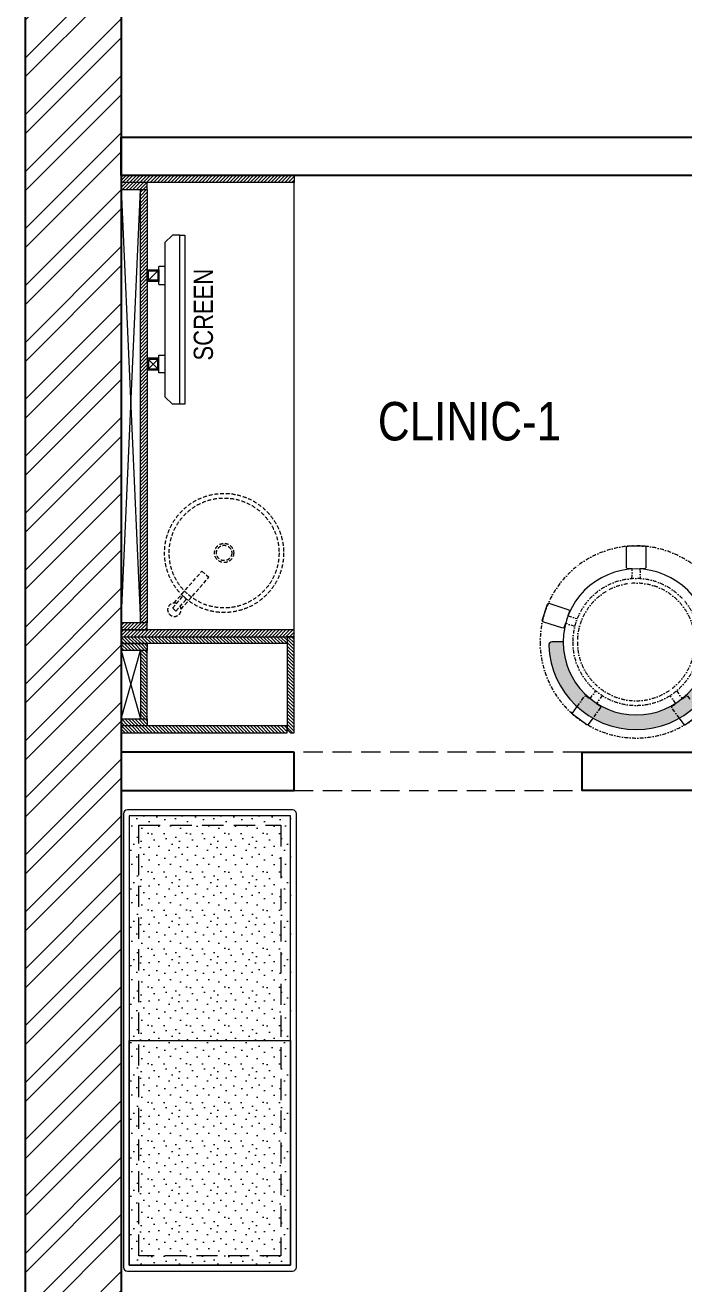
# Model space of a CAD drawing. Header units: millimetres. Extents: x 2137169 to 2150308, y 32445 to 49633.
# Drawn here: x 2141286 to 2143001, y 43596 to 46871 of the extents above; entities that cross this region are included whole.
import ezdxf

# ---------------------------------------------------------------- set-up
doc = ezdxf.new("R2010")
doc.units = ezdxf.units.MM
doc.header["$LTSCALE"] = 40
for name, pattern in [('a_p6_plan_L18$0$HIDDEN', [0.375, 0.25, -0.125]), ('DASHDOT2', [0.5, 0.25, -0.125, 0, -0.125]), ('HIDDEN2', [0.1875, 0.125, -0.0625])]:
    doc.linetypes.add(name, pattern=pattern)
doc.layers.add('A-WALL', color=1, linetype='Continuous')
for name, color, linetype, lineweight in [('HATCH', 9, 'Continuous', 9), ('LENS-CURTAIN', 5, 'a_p6_plan_L18$0$HIDDEN', 9), ('LENS-DIM', 252, 'Continuous', 5), ('LENS-FURNITURE', 13, 'Continuous', 9), ('LENS-HATCH', 251, 'Continuous', 5), ('LENS-PARTITION', 21, 'Continuous', 25), ('LENS-TEXT', 31, 'Continuous', 5), ('LK-EQPMT', 3, 'Continuous', 18), ('LK-FF&E FLOOR', 1, 'Continuous', 9), ('LK-FF&E WALL', 1, 'Continuous', 9), ('LK-IT', 3, 'Continuous', 18), ('LN-ELEVATION-1', 81, 'Continuous', 13), ('LN-ELEVATION-2', 103, 'Continuous', 20), ('LN-ELEVATION-3', 125, 'a_p6_plan_L18$0$HIDDEN', 18), ('LN-ELEVATION-5', 167, 'Continuous', 5), ('LN-HATCH', 251, 'Continuous', 0)]:
    doc.layers.add(name, color=color, linetype=linetype, lineweight=lineweight)
doc.styles.add('LK TXT', font='Gill Sans MT Condensed Regular.ttf')
doc.styles.get("Standard").update_dxf_attribs({"font": 'Gill Sans MT Condensed Regular.ttf', "height": 100})
pattern_1 = [(44.99999999999998, (35858.5, -100655.3575484328), (-4.419417382415919, 4.419417382415923), [])]

# ---------------------------------------------------------------- blocks, each defined once
blk = doc.blocks.new('A$C0b04b9d4')
at = {"layer": 'LN-HATCH'}
h = blk.add_hatch(dxfattribs=at)
h.set_pattern_fill('ANSI32', color=256, scale=11, angle=180)
h.set_pattern_definition([(225, (-5155090.452047868, -36221.76382763917), (74.08711299882052, -74.08711299882054), []), (225, (-5155139.843477868, -36221.76382763917), (74.08711299882052, -74.08711299882054), [])])
h.paths.add_polyline_path([(6658.680859199725, 7739.755511949391), (6378.680859199725, 7739.755511949391), (5854.654239115305, -2299.541785838359), (6105.998849609867, -2284.262899265828)])
h.paths.add_polyline_path([(0, -2384.939611560192), (250.0000000009313, -2369.742461974907), (250, 11527.75913878053), (5777.598481958732, 10937.72861224186), (5778.732920842245, 11189.02773444867), (0, 11805.86501724692)])
at = {"layer": 'A-WALL'}
for p, q in [((0, 11805.86501724692), (0, -2384.939611560163)), ((250, 11527.75913878053), (250, -2369.742461974893))]:
    blk.add_line(p, q, dxfattribs=at)
blk = doc.blocks.new('2 seater bench')
at = {"layer": 'LENS-HATCH', "lineweight": 0}
h = blk.add_hatch(dxfattribs=at)
h.set_pattern_fill('STIP1', color=177, scale=100, angle=269.9999999999999, pattern_type=2)
h.set_pattern_definition([(270, (6617251.078707985, -170421.6063060569), (100, -1.516e-13), [0, -100]), (270, (6617235.078707984, -170433.6063060569), (100, -1.516e-13), [0, -100]), (270, (6617211.078707985, -170428.6063060569), (100, -1.516e-13), [0, -100]), (270, (6617188.078707985, -170463.6063060569), (100, -1.516e-13), [0, -100]), (270, (6617224.078707985, -170460.6063060569), (100, -1.516e-13), [0, -100]), (270, (6617248.078707985, -170487.6063060569), (100, -1.516e-13), [0, -100]), (270, (6617255.078707985, -170452.6063060569), (100, -1.516e-13), [0, -100]), (270, (6617214.078707985, -170494.6063060569), (100, -1.516e-13), [0, -100]), (270, (6617182.078707985, -170489.6063060569), (100, -1.516e-13), [0, -100]), (270, (6617167.078707985, -170415.6063060568), (100, -1.516e-13), [0, -100]), (270, (6617187.078707985, -170433.6063060569), (100, -1.516e-13), [0, -100]), (270, (6617168.078707984, -170447.6063060569), (100, -1.516e-13), [0, -100]), (270, (6617232.078707985, -170508.6063060569), (100, -1.516e-13), [0, -100]), (270, (6617207.078707983, -170476.6063060568), (100, -1.516e-13), [0, -100]), (270, (6617240.078707984, -170468.6063060569), (100, -1.516e-13), [0, -100]), (270, (6617231.078707984, -170485.6063060569), (100, -1.516e-13), [0, -100]), (270, (6617204.078707985, -170449.6063060568), (100, -1.516e-13), [0, -100]), (270, (6617258.078707983, -170477.6063060569), (100, -1.516e-13), [0, -100]), (270, (6617199.078707983, -170508.6063060569), (100, -1.516e-13), [0, -100]), (270, (6617169.078707985, -170505.6063060569), (100, -1.516e-13), [0, -100])])
h.paths.add_polyline_path([(585, 210), (0, 210), (0, -210), (585, -210)])
h.paths.add_polyline_path([(0, 245), (0, -210)])
h.paths.add_polyline_path([(-585, 210), (0, 210), (0, -210), (-585, -210)])
at = {"layer": 'LN-ELEVATION-2', "ltscale": 0.5}
for points in [[(-585, 210), (0, 210), (0, -210), (-585, -210)], [(585.0000000009312, 210), (0, 210), (0, -210), (585.0000000009312, -210)]]:
    blk.add_lwpolyline(points, close=True, dxfattribs=at)
at = {"layer": 'LN-ELEVATION-5', "ltscale": 0.5}
blk.add_lwpolyline([(590, 225), (-590, 225, 0.4142135623730951), (-600, 215), (-600, -215, 0.4142135623730951), (-590, -225), (590, -225, 0.4142135623730951), (600, -215), (600, 215, 0.4142135623730951)], format="xyb", close=True, dxfattribs=at)
blk.add_lwpolyline([(585, 210), (-585, 210), (-585, -210), (585, -210)], close=True, dxfattribs=at)
at = {"layer": 'LN-ELEVATION-5', "linetype": 'HIDDEN2', "ltscale": 11}
blk.add_lwpolyline([(-560, 185), (560.0000000009313, 185), (560.0000000009313, -185), (-560, -185)], close=True, dxfattribs=at)
blk = doc.blocks.new('rtf')
at = {"color": 0, "linetype": 'ByBlock', "lineweight": -2}
for p, q in [((16412.5253540573, -172798.8148984113), (16452.40026456733, -172798.8148984113)), ((16412.5253540573, -172810.8148984113), (16412.5253540573, -172798.8148984113)), ((16412.5253540573, -172810.8148984113), (16452.40026456733, -172810.8148984113)), ((16425.26329468148, -172793.1007600746), (16535.26329468148, -172793.1007600746)), ((16535.26329468148, -172793.1007600746), (16535.26329468148, -172817.1007600746)), ((16425.26329468148, -172817.1007600746), (16535.26329468148, -172817.1007600746))]:
    blk.add_line(p, q, dxfattribs=at)
for centre, radius, start, end in [((16412.5253540573, -172805.1007600746), 17.5, 21.05058810897431, 340.9421780194656), ((16444.53660690578, -172804.8148984114), 9.891264419597851, 322.656233941354, 37.34376605891414)]:
    blk.add_arc(centre, radius, start, end, dxfattribs=at)
blk = doc.blocks.new('dsg')
at = {"color": 0, "linetype": 'ByBlock', "lineweight": -2}
for radius in [155, 143, 25, 20]:
    blk.add_circle((11491.5035008227, -171102.5847399924), radius, dxfattribs=at)
blk.add_blockref('rtf', (-5117.472106590168, 1702.9323767405), dxfattribs=at)
blk = doc.blocks.new('CLINIC - CABINET SINK')
at = {"layer": 'LN-HATCH', "ltscale": 0.5}
h = blk.add_hatch(dxfattribs=at)
h.set_pattern_fill('ANSI31', color=256, scale=2)
h.set_pattern_definition([(45, (4052861.500382861, 1708016.355767586), (-4.490128060534575, 4.490128060534575), [])])
h.paths.add_polyline_path([(-563.359543572413, 156.9999999999999), (564.640456427587, 156.9999999999999), (564.640456427587, 174.9999999999999), (-563.359543572413, 174.9999999999999)])
h.paths.add_polyline_path([(582.6404564275869, 225), (600.6404564275869, 225), (600.6404564275869, -225), (582.6404564275869, -225)])
h.paths.add_polyline_path([(564.640456427587, 225), (582.6404564275869, 225), (582.6404564275869, 156.9999999999999), (564.640456427587, 156.9999999999999)])
h.paths.add_polyline_path([(-581.359543572413, 225), (-599.359543572413, 225), (-599.359543572413, -225), (-581.359543572413, -225)])
h.paths.add_polyline_path([(-581.359543572413, 225), (-563.359543572413, 225), (-563.359543572413, 156.9999999999999), (-581.359543572413, 156.9999999999999)])
at = {"layer": 'LN-ELEVATION-1', "ltscale": 0.5}
for points in [[(-581.359543572413, 225), (-599.359543572413, 225), (-599.359543572413, -225), (-581.359543572413, -225)], [(-581.359543572413, 225), (-563.359543572413, 225), (-563.359543572413, 156.9999999999999), (-581.359543572413, 156.9999999999999)], [(564.640456427587, 225), (582.6404564275869, 225), (582.6404564275869, 156.9999999999999), (564.640456427587, 156.9999999999999)], [(582.6404564275869, 225), (600.6404564275869, 225), (600.6404564275869, -225), (582.6404564275869, -225)], [(-563.359543572413, 156.9999999999999), (564.640456427587, 156.9999999999999), (564.640456427587, 174.9999999999999), (-563.359543572413, 174.9999999999999)]]:
    blk.add_lwpolyline(points, close=True, dxfattribs=at)
at = {"layer": 'LN-ELEVATION-2', "ltscale": 0.5}
blk.add_line((582.6404564275869, -225), (-581.359543572413, -225), dxfattribs=at)
at = {"layer": 'LN-HATCH', "ltscale": 0.5}
for p, q in [((564.640456427587, 225), (-563.359543572413, 174.9999999999999)), ((-563.359543572413, 225), (564.640456427587, 174.9999999999999))]:
    blk.add_line(p, q, dxfattribs=at)
at = {"layer": 'LN-ELEVATION-3', "xscale": -1, "rotation": 41.1558274151866}
blk.add_blockref('dsg', (-103569.3304926871, 136346.6509754679), dxfattribs=at)
blk = doc.blocks.new('CLINIC SCREEN')
at = {"layer": 'LK-EQPMT'}
for p, q in [((-103.1090284836336, 42.85441964946222), (-127.4114311772946, 18.55201695591665)), ((-127.4114311772946, 42.85441964946222), (-103.1090284836336, 18.55201695591665)), ((102.7052824410566, 42.85441964946222), (127.007685134602, 18.55201695591665))]:
    blk.add_line(p, q, dxfattribs=at)
at = {"layer": 'LK-EQPMT', "ltscale": 12}
for p, q in [((-220.0000000000082, -19.41163062257681), (-200.5883693773149, 0)), ((200.5883693773149, 0), (-200.5883693773149, 0)), ((-138.5315413423604, 0), (-138.5315413423604, 15.514207008644)), ((-138.5315413423604, 15.514207008644), (-91.98892031613741, 15.514207008644)), ((-91.98892031613741, 15.514207008644), (-91.98892031613741, 0)), ((91.98892031610741, 15.514207008644), (91.98892031610741, 0)), ((91.98892031610741, 15.514207008644), (138.5315413423595, 15.514207008644)), ((138.5315413423595, 0), (138.5315413423595, 15.514207008644)), ((219.9999999999918, -19.41163062257681), (200.5883693773149, 0)), ((-220.0000000000082, -38.82326124538668), (-220.0000000000082, -19.41163062257681)), ((219.9999999999918, -38.82326124538668), (219.9999999999918, -19.41163062257681))]:
    blk.add_line(p, q, dxfattribs=at)
at = {"layer": 'LK-EQPMT'}
for points in [[(-130.4492315140169, 15.51421661919448), (-100.0712281470269, 15.51421661919448), (-100.0712281470269, 45.89221998606814), (-130.4492315140169, 45.89221998606814)], [(-127.4114311772946, 18.55201695591665), (-103.1090284836336, 18.55201695591665), (-103.1090284836336, 42.85441964946222), (-127.4114311772946, 42.85441964946222)], [(130.0454854713243, 15.51421661919448), (99.66748210433435, 15.51421661919448), (99.66748210433435, 45.89221998606814), (130.0454854713243, 45.89221998606814)], [(127.007685134602, 18.55201695591665), (102.7052824410566, 18.55201695591665), (102.7052824410566, 42.85441964946222), (127.007685134602, 42.85441964946222)]]:
    blk.add_lwpolyline(points, close=True, dxfattribs=at)
at = {"layer": 'LK-EQPMT', "ltscale": 12}
blk.add_lwpolyline([(-220.0000000000082, -51.71278328332107), (-220.0000000000082, -38.82326124538668), (219.9999999999918, -38.82326124538668), (219.9999999999918, -51.71278328332107)], close=True, dxfattribs=at)
at = {"layer": 'LK-EQPMT', "ltscale": 12, "insert": (5.199680584678389, -100.4085774972336), "char_height": 50, "attachment_point": 5}
blk.add_mtext_dynamic_manual_height_columns(' SCREEN', width=466.4796511627907, gutter_width=12.5, heights=[0], dxfattribs=at)
blk = doc.blocks.new('CLINIC - MOP CLOSET')
at = {"layer": 'LN-HATCH', "ltscale": 0.5}
h = blk.add_hatch(dxfattribs=at)
h.set_pattern_fill('ANSI31', color=256, scale=50, angle=360)
h.set_pattern_definition(pattern_1)
h.paths.add_polyline_path([(-106.3595435724128, 216), (-124.3595435724128, 216), (-124.3595435724128, -216), (-106.3595435724128, -216)])
h = blk.add_hatch(dxfattribs=at)
h.set_pattern_fill('ANSI31', color=256, scale=50, angle=360)
h.set_pattern_definition(pattern_1)
h.paths.add_polyline_path([(-106.3595435724128, 216), (-88.35954357241282, 216), (-88.35954357241282, 148), (-106.3595435724128, 148)])
h = blk.add_hatch(dxfattribs=at)
h.set_pattern_fill('ANSI31', color=256, scale=50, angle=360)
h.set_pattern_definition(pattern_1)
h.paths.add_polyline_path([(89.64045642758717, 216), (107.6404564275872, 216), (107.6404564275872, 148), (89.64045642758717, 148)])
h = blk.add_hatch(dxfattribs=at)
h.set_pattern_fill('ANSI31', color=256, scale=50, angle=360)
h.set_pattern_definition(pattern_1)
h.paths.add_polyline_path([(107.6404564275872, 216), (125.6404564275872, 216), (125.6404564275872, -216), (107.6404564275872, -216)])
h = blk.add_hatch(dxfattribs=at)
h.set_pattern_fill('ANSI31', color=256, scale=50, angle=360)
h.set_pattern_definition(pattern_1)
h.paths.add_polyline_path([(-88.35954357241282, 148), (89.64045642758717, 148), (89.64045642758717, 166), (-88.35954357241282, 166)])
h = blk.add_hatch(dxfattribs=at)
h.set_pattern_fill('ANSI31', color=256, scale=50, angle=360)
h.set_pattern_definition([(44.99999999999998, (35894.5, -101037.3575484328), (-4.419417382415919, 4.419417382415923), [])])
h.paths.add_polyline_path([(-115.3595435724055, -216), (-124.3595435724128, -225), (-124.3595435724128, -234), (125.6404564275872, -234), (125.6404564275872, -216)])
at = {"layer": 'LN-ELEVATION-1', "ltscale": 0.5}
for points in [[(-106.3595435724128, 216), (-124.3595435724128, 216), (-124.3595435724128, -216), (-106.3595435724128, -216)], [(-106.3595435724128, 216), (-88.35954357241282, 216), (-88.35954357241282, 148), (-106.3595435724128, 148)], [(89.64045642758717, 216), (107.6404564275872, 216), (107.6404564275872, 148), (89.64045642758717, 148)], [(107.6404564275872, 216), (125.6404564275872, 216), (125.6404564275872, -216), (107.6404564275872, -216)], [(-88.35954357241282, 148), (89.64045642758717, 148), (89.64045642758717, 166), (-88.35954357241282, 166)], [(-124.3595435724128, -225), (-124.3595435724128, -234), (125.6404564275872, -234), (125.6404564275872, -216), (-115.3595435724128, -216)]]:
    blk.add_lwpolyline(points, close=True, dxfattribs=at)
at = {"layer": 'LN-HATCH', "ltscale": 0.5}
for p, q in [((89.64045642758717, 216), (-88.35954357241282, 166)), ((-88.35954357241282, 216), (89.64045642758717, 166))]:
    blk.add_line(p, q, dxfattribs=at)
blk = doc.blocks.new('DOCTOR STOOL')
at = {"layer": 'HATCH'}
h = blk.add_hatch(dxfattribs=at)
h.set_pattern_fill('ANSI36', color=250)
h.set_pattern_definition([(45, (-689.3997257252789, -1.6298145e-09), (1.683798022700465, 6.173926083235043), [7.9375, -1.587499999999999, 0, -1.587499999999999])])
edge = h.paths.add_edge_path()
edge.add_line((227.9999999995508, 37.80991745903158), (227.9999999995508, 9.119999995687976))
edge.add_arc((218.8799999996107, 9.119999995749478), 9.119999999940092, 267.6119845363388, 359.9999999996136, ccw=False)
edge.add_arc((227.9999999996448, 227.809917461127), 228.000000002257, 92.3880154632688, 267.61198453673126, ccw=False)
edge.add_arc((218.8799999994991, 446.4998349263882), 9.120000000051716, -3.4498270906624384e-10, 92.3880154629299, ccw=False)
edge.add_line((227.9999999995508, 446.4998349263331), (227.9999999995508, 417.8099174629896))
edge.add_arc((227.9999999995508, 227.8099174610106), 190.000000001979, 90, 270)
at = {"layer": 'LN-ELEVATION-1', "color": 1, "ltscale": 100}
for p, q in [((280.216825267778, 470.8199351556545), (263.2765658827273, 419.2080985742269)), ((283.7804025793014, 472.6222848009841), (280.216825267778, 470.8199351556545)), ((326.7280946081726, 458.5258082725714), (283.7804025793014, 472.6222848009841)), ((311.5704969359354, 403.3893210494851), (328.5107563209863, 455.0011576309128)), ((328.5107563209863, 455.0011576309128), (326.7280946081726, 458.5258082725714)), ((42.98782241378307, 393.6072814048264), (39.08480768888887, 393.0010463140122)), ((42.98782241378307, 393.6072814048264), (39.08480768888882, 393.0010463140122)), ((59.57058497173765, 381.4833769612495), (42.98782241378307, 393.6072814048264)), ((263.2765658827273, 419.2080985742269), (264.9623320118756, 415.8750283533983)), ((264.9623320118756, 415.8750283533983), (277.1938885417335, 411.860334166498)), ((296.5654050509577, 405.5021315508961), (308.1985000452432, 401.6838669878201)), ((308.1985000452432, 401.6838669878201), (311.5704969359354, 403.3893210494851)), ((39.08480768888887, 393.0010463140122), (12.40669512363752, 356.5114147582037)), ((39.08480768888882, 393.0010463140122), (12.40669512363746, 356.5114147582038)), ((12.40669512363752, 356.5114147582037), (13.0196255484409, 352.5652946645453)), ((12.40669512363746, 356.5114147582038), (13.0196255484409, 352.5652946645454)), ((13.0196255484409, 352.5652946645454), (29.7154459787677, 340.3587319282719)), ((420.8553691428768, 253.2346719447014), (418.2142363802958, 250.5935391821201)), ((418.2142363802958, 250.5935391821201), (418.2142363802958, 237.7199715119894)), ((475.1762128710516, 253.2346719447014), (420.8553691428768, 253.2346719447014)), ((478, 250.4108848157539), (475.1762128710516, 253.2346719447014)), ((478, 205.2089501102255), (478, 250.4108848157539)), ((418.2142363802958, 217.3316809419539), (418.2142363802958, 205.0879869152431)), ((418.2142363802958, 205.0879869152431), (420.8862147285707, 202.4160085669703)), ((420.8862147285707, 202.4160085669703), (475.2070584567457, 202.4160085669703)), ((475.2070584567457, 202.4160085669703), (478, 205.2089501102255)), ((13.14542959810012, 103.0870834562575), (12.51589555233795, 99.18775892330295)), ((12.51589555233795, 99.18775892330295), (38.97560726018833, 62.53944985644)), ((29.80030336598447, 115.1117353337796), (13.14542959810012, 103.0870834562575)), ((42.91799640697923, 61.90296316019987), (59.68641968664888, 74.00959664677595)), ((38.97560726018833, 62.53944985644), (42.91799640697923, 61.90296316019987)), ((265.1695928365815, 39.88396831355146), (263.4540770094588, 36.51707923991359)), ((263.4540770094588, 36.51707923991359), (280.2401389396941, -15.14511378569341)), ((276.814037965594, 43.66747740659263), (265.1695928365815, 39.88396831355146)), ((308.4479453730848, 53.94595568517189), (296.2044548037813, 49.96780495439072)), ((311.7759667420094, 52.25024394459229), (308.4479453730848, 53.94595568517189)), ((328.5620286722446, 0.5880509189853456), (311.7759667420094, 52.25024394459229)), ((326.7490456010059, -2.970128374224428), (328.5620286722446, 0.5880509189853456)), ((280.2401389396941, -15.14511378569341), (283.7594505281909, -16.93829277038793)), ((283.7594505281909, -16.93829277038793), (326.7490456010059, -2.970128374224428))]:
    blk.add_line(p, q, dxfattribs=at)
at = {"layer": 'LN-ELEVATION-1', "linetype": 'DASHDOT2'}
for p, q in [((277.1938885417335, 411.860334166498), (268.7900486169635, 387.6885337123986)), ((289.0238237874953, 381.1105793348574), (296.5654050509577, 405.5021315508961)), ((86.83876787340999, 361.5472027143797), (59.57058497173759, 381.4833769612495)), ((87.41874672779522, 357.8132288103797), (86.83876787340999, 361.5472027143797)), ((29.71544597876769, 340.3587319282719), (56.87057100806764, 320.505215974099)), ((60.56143954330456, 321.078499494494), (68.15939944607226, 331.4707923056775)), ((68.15939944607226, 331.4707923056775), (88.55121842376921, 316.0087684583668)), ((80.19253728373064, 347.929406650394), (87.41874672779522, 357.8132288103797)), ((101.0598051864781, 333.2195324926688), (80.19253728373064, 347.929406650394)), ((56.87057100806764, 320.505215974099), (60.56143954330456, 321.078499494494)), ((418.2142363802958, 237.7199715119894), (392.674698740354, 238.1657657997326)), ((392.6382343793381, 216.8896711079804), (418.2142363802958, 217.3316809419539)), ((57.18706371601854, 134.8847017249933), (29.80030336598445, 115.1117353337796)), ((60.91750725147699, 134.282433000881), (57.18706371601854, 134.8847017249933)), ((68.08455919950495, 124.3556304041746), (60.91750725147699, 134.282433000881)), ((88.52282127921524, 139.6559804205055), (68.08455919950495, 124.3556304041746)), ((80.019187533744, 107.8254447158111), (101.0258646791657, 122.4411888974116)), ((87.55494659853252, 97.38796035055849), (80.019187533744, 107.8254447158111)), ((59.68641968664886, 74.00959664677595), (86.95963052489695, 93.7005814289354)), ((86.95963052489695, 93.7005814289354), (87.55494659853252, 97.38796035055849)), ((268.4902438431725, 67.85511086587476), (276.814037965594, 43.66747740659263)), ((296.2044548037813, 49.96780495439072), (288.7362802880323, 74.39510638930753))]:
    blk.add_line(p, q, dxfattribs=at)
at = {"layer": 'LN-ELEVATION-1', "color": 1, "ltscale": 100}
blk.add_lwpolyline([(228, 37.80991746066138), (228, 9.11999999731779, -0.4264743413925903), (218.5, 0.0079201031476259, -0.959166304662544), (218.5, 455.611914822366, -0.4264743413925903), (228, 446.4998349279631), (228, 417.8099174646193)], format="xyb", dxfattribs=at)
at = {"layer": 'LN-ELEVATION-1', "linetype": 'DASHDOT2'}
for radius in [250, 165, 153]:
    blk.add_circle((228, 227.8099174629897), radius, dxfattribs=at)
at = {"layer": 'LN-ELEVATION-1', "color": 1, "ltscale": 100}
blk.add_circle((228, 227.8099174629897), 190, dxfattribs=at)

msp = doc.modelspace()

# ---------------------------------------------------------------- linework, layer by layer
at = {"layer": 'LENS-CURTAIN', "ltscale": 5}
msp.add_lwpolyline([(2141985.591679964, 44879.93888976788), (2142735.591679965, 44879.93888976788), (2142735.591679965, 44979.93888976789), (2141985.591679964, 44979.93888976789)], close=True, dxfattribs=at)
at = {"layer": 'LENS-PARTITION'}
for points in [[(2143337.591679964, 46479.93888976788), (2141535.591679964, 46479.93888976788), (2141535.591679964, 46579.93888976789), (2143337.591679964, 46579.93888976789)], [(2141985.591679964, 44979.93888976789), (2141535.591679964, 44979.93888976789), (2141535.591679964, 44879.93888976788), (2141985.591679964, 44879.93888976788)], [(2144035.591679964, 44879.93888976788), (2142735.591679965, 44879.93888976788), (2142735.591679965, 44979.93888976789), (2144035.591679964, 44979.93888976789)]]:
    msp.add_lwpolyline(points, close=True, dxfattribs=at)

# ---------------------------------------------------------------- block references
at = {"layer": 'LENS-DIM', "color": 3}
msp.add_blockref('A$C0b04b9d4', (2141285.591679964, 37827.24567731895), dxfattribs=at)
at = {"layer": 'LENS-FURNITURE', "xscale": -1, "rotation": 270}
msp.add_blockref('DOCTOR STOOL', (2142648.642316405, 45038.37043696365), dxfattribs=at)
at = {"layer": 'LK-FF&E FLOOR', "rotation": 90}
msp.add_blockref('2 seater bench', (2141766.699062969, 44229.15976152071), dxfattribs=at)
at = {"layer": 'LK-FF&E WALL', "xscale": -1, "rotation": 90}
msp.add_blockref('CLINIC - CABINET SINK', (2141760.591679965, 45880.57934619572), dxfattribs=at)
at = {"layer": 'LK-FF&E WALL', "rotation": 90}
msp.add_blockref('CLINIC - MOP CLOSET', (2141751.591679964, 45154.298433341), dxfattribs=at)
at = {"layer": 'LK-IT', "rotation": 90.00000000000006}
msp.add_blockref('CLINIC SCREEN', (2141649.48389994, 46104.93888976789), dxfattribs=at)

# ---------------------------------------------------------------- texts
at = {"layer": 'LENS-TEXT', "color": 0, "linetype": 'Continuous', "ltscale": 3, "insert": (2142442.479649419, 45840.12408956549), "char_height": 100, "attachment_point": 5, "style": 'LK TXT'}
msp.add_mtext_dynamic_manual_height_columns('CLINIC-1', width=783.9636358173434, gutter_width=0.9999999999999992, heights=[0], dxfattribs=at)

doc.saveas('drawing.dxf')
